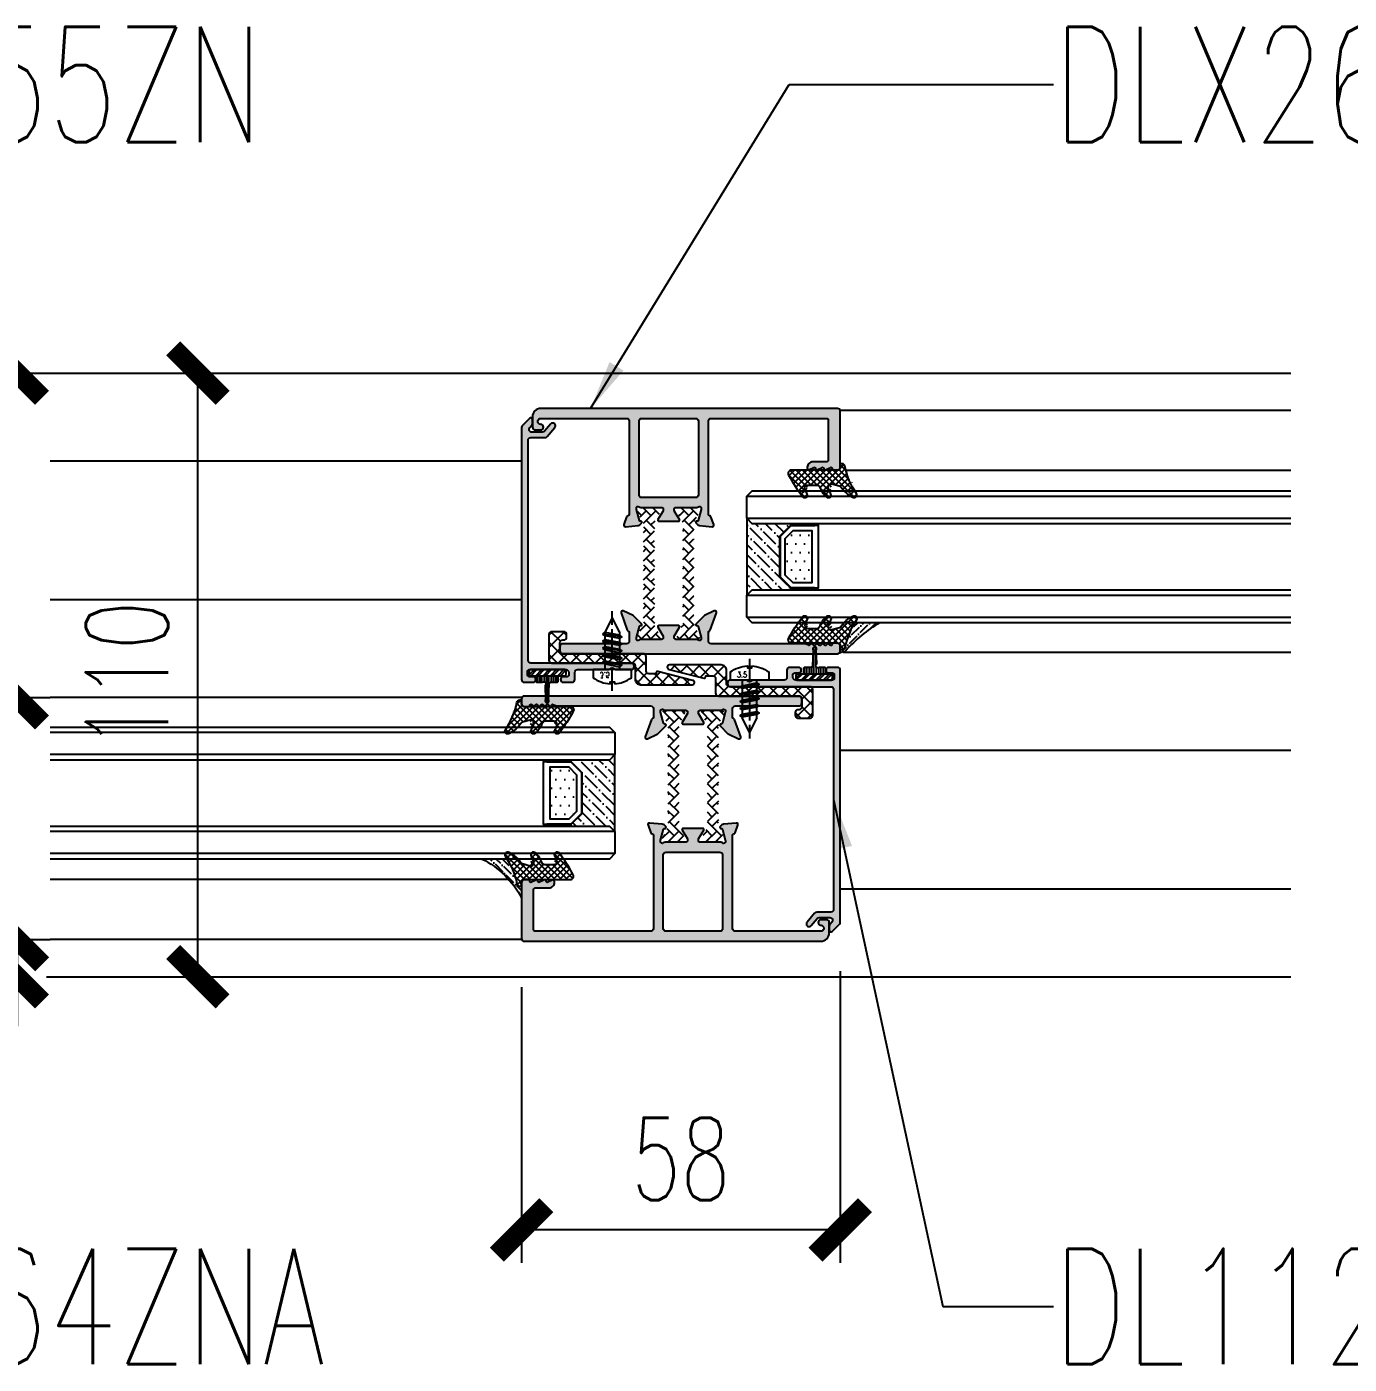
# Model space of a CAD drawing. Extents: x -202236 to 1002404, y -663931 to 1550022.
# Drawn here: x 27573.8 to 27814.5, y -357163.7 to -356920.4 of the extents above; entities that cross this region are included whole.
import ezdxf
from ezdxf.enums import TextEntityAlignment as Align

# ---------------------------------------------------------------- set-up
doc = ezdxf.new("R2010")
doc.units = 0
doc.linetypes.add('CENTER', pattern=[2, 1.25, -0.25, 0.25, -0.25])
for name, color, linetype in [('!ZN1-填充-8', 8, 'Continuous'), ('!ZN3-玻璃幕墙-4', 4, 'Continuous'), ('!ZN4-辅助材料-1', 1, 'Continuous'), ('!ZN4-配件-11', 11, 'Continuous'), ('!ZN5-铝材投影-112', 112, 'Continuous'), ('!ZN5-铝材断面-6', 6, 'Continuous'), ('DIM', 173, 'Continuous'), ('Fill', 8, 'Continuous'), ('TEXT', 7, 'Continuous'), ('型材截面颜色', 253, 'Continuous')]:
    doc.layers.add(name, color=color, linetype=linetype)
doc.styles.add('DHTEXT-1', font='ROMANS.shx', dxfattribs={"width": 0.7, "bigfont": 'CHINESE.shx'})
doc.dimstyles.new('ZN6', dxfattribs={"dimscale": 6, "dimtxt": 2.5, "dimasz": 1.5, "dimexe": 1, "dimexo": 2, "dimgap": 0.9, "dimtad": 1, "dimdec": 0, "dimdsep": 46, "dimtxsty": 'DHTEXT-1', "dimblk": 'ARCHTICK', "dimcen": 2.5, "dimclrd": 173, "dimclre": 173, "dimclrt": 7, "dimazin": 2, "dimtfac": 1, "dimtdec": 1, "dimtix": 1, "dimtmove": 2, "dimatfit": 3, "dimfxl": 0, "dimtolj": 1, "dimtzin": 0, "dimarcsym": 0})
pattern_1 = [(225, (2798.9167, 1209.5892), (-0.6735192, -2.46957043), [3.175, -0.635, 0, -0.635])]

# ---------------------------------------------------------------- blocks, each defined once
blk = doc.blocks.new('20210922170709')
at = {"layer": '!ZN1-填充-8'}
h = blk.add_hatch(dxfattribs=at)
h.set_pattern_fill('ANSI37', color=8)
h.set_pattern_definition([(45, (-8016.028, 1953.5333), (-1.122532, 1.122532), []), (135, (-8016.028, 1953.5333), (-1.122532, -1.122532), [])])
edge = h.paths.add_edge_path()
edge.add_arc((-2.5, -0.85), 0.5, -90, 0, ccw=False)
edge.add_line((-2.5, -1.35), (-2.7, -1.35))
edge.add_arc((-2.7, -1.85), 0.5, 90, 180)
edge.add_line((-3.2, -1.85), (-3.2, -2.35))
edge.add_arc((-2.7, -2.35), 0.5, 180, 270)
edge.add_line((-2.7, -2.85), (-0.5, -2.85))
edge.add_arc((-0.5, -2.35), 0.5, 270, 360)
edge.add_line((0, -2.35), (0, 2.35))
edge.add_arc((-0.5, 2.35), 0.5, 0, 90)
edge.add_line((-0.5, 2.85), (-15.18, 2.85))
edge.add_arc((-15.18, 3.35), 0.5, 180, 270, ccw=False)
edge.add_line((-15.68, 3.35), (-15.68, 5.8))
edge.add_arc((-16.68, 5.8), 1, 0, 90)
edge.add_line((-16.68, 6.8), (-26.08, 6.8))
edge.add_arc((-26.08, 6.4), 0.4, 90, 260.9918)
edge.add_line((-26.14, 6), (-19.82, 4.4))
edge.add_arc((-19.78, 4.7), 0.3, 260.9918, 360)
edge.add_line((-19.48, 4.7), (-19.48, 4.8))
edge.add_line((-19.48, 4.8), (-18.18, 4.8))
edge.add_arc((-18.18, 4.3), 0.5, 0, 90, ccw=False)
edge.add_line((-17.68, 4.3), (-17.68, 1.65))
edge.add_arc((-17.18, 1.65), 0.5, 180, 270)
edge.add_line((-17.18, 1.15), (-2.5, 1.15))
edge.add_arc((-2.5, 0.65), 0.5, 0, 90, ccw=False)
edge.add_line((-2, 0.65), (-2, -0.85))
at = {"layer": '!ZN4-辅助材料-1'}
blk.add_lwpolyline([(-2, -0.85, -0.414214), (-2.5, -1.35), (-2.7, -1.35, 0.414214), (-3.2, -1.85), (-3.2, -2.35, 0.414214), (-2.7, -2.85), (-0.5, -2.85, 0.414214), (0, -2.35), (0, 2.35, 0.414214), (-0.5, 2.85), (-15.18, 2.85, -0.414214), (-15.68, 3.35), (-15.68, 5.8, 0.414214), (-16.68, 6.8), (-26.08, 6.8, 0.924324), (-26.14, 6), (-19.82, 4.4, 0.46105), (-19.48, 4.7), (-19.48, 4.8), (-18.18, 4.8, -0.414214), (-17.68, 4.3), (-17.68, 1.65, 0.414214), (-17.18, 1.15), (-2.5, 1.15, -0.414214), (-2, 0.65)], format="xyb", close=True, dxfattribs=at)
blk = doc.blocks.new('DL1127ZN')
at = {"layer": '型材截面颜色', "ltscale": 20}
h = blk.add_hatch(color=256, dxfattribs=at)
h.dxf.hatch_style = 1
edge = h.paths.add_edge_path()
edge.add_line((1.8, 41.9), (1.8, 1.9))
edge.add_arc((1.3, 1.9), 0.5, -90, 0, ccw=False)
edge.add_line((1.3, 1.4), (-1.28, 1.4))
edge.add_arc((-1.28, 0.9), 0.5, 90, 140)
edge.add_line((-1.67, 1.22), (-3.05, -0.43))
edge.add_arc((-2.67, -0.75), 0.5, 140, 270)
edge.add_arc((-2.67, -0.75), 0.5, 270, 320)
edge.add_line((-2.28, -1.07), (-1.2, 0.22))
edge.add_arc((-0.82, -0.1), 0.5, 90, 140, ccw=False)
edge.add_line((-0.82, 0.4), (1.12, 0.4))
edge.add_arc((1.12, -0.1), 0.5, -45, 90, ccw=False)
edge.add_line((1.47, -0.45), (1.15, -0.78))
edge.add_arc((1.5, -1.13), 0.5, 135, 180)
edge.add_line((1, -1.13), (1, -1.9))
edge.add_arc((1.3, -1.9), 0.3, 180, 315)
edge.add_line((1.51, -2.11), (2.85, -0.77))
edge.add_arc((2.5, -0.42), 0.5, 315, 360)
edge.add_line((3, -0.42), (3, 45.4))
edge.add_arc((2.5, 45.4), 0.5, 360, 450)
edge.add_line((2.5, 45.9), (0.9, 45.9))
edge.add_arc((0.9, 45.4), 0.5, 90, 180)
edge.add_arc((0.9, 45.4), 0.5, 180, 270)
edge.add_line((0.9, 44.9), (1.6, 44.9))
edge.add_arc((1.6, 44.6), 0.3, 0, 90, ccw=False)
edge.add_line((1.9, 44.6), (1.9, 43.9))
edge.add_arc((1.6, 43.9), 0.3, 270, 360, ccw=False)
edge.add_line((1.6, 43.6), (-5.1, 43.6))
edge.add_arc((-5.1, 44.1), 0.5, 180, 270, ccw=False)
edge.add_line((-5.6, 44.1), (-5.6, 44.6))
edge.add_arc((-5.3, 44.6), 0.3, 90, 180, ccw=False)
edge.add_line((-5.3, 44.9), (-4.6, 44.9))
edge.add_arc((-4.6, 45.4), 0.5, 270, 360)
edge.add_arc((-4.6, 45.4), 0.5, 360, 450)
edge.add_line((-4.6, 45.9), (-6.2, 45.9))
edge.add_arc((-6.2, 45.4), 0.5, 90, 180)
edge.add_line((-6.7, 45.4), (-6.7, 44.1))
edge.add_arc((-7.2, 44.1), 0.5, -90, 0, ccw=False)
edge.add_line((-7.2, 43.6), (-12.79, 43.6))
edge.add_arc((-12.79, 43.1), 0.5, 90, 135.573)
edge.add_arc((-13.5, 43.8), 0.5, 224.427, 315.573, ccw=False)
edge.add_arc((-14.21, 43.1), 0.5, 44.427, 90)
edge.add_line((-14.21, 43.6), (-17, 43.6))
edge.add_arc((-17, 43.1), 0.5, 90, 180)
edge.add_line((-17.5, 43.1), (-17.5, 42.9))
edge.add_arc((-17, 42.9), 0.5, 180, 270)
edge.add_line((-17, 42.4), (1.3, 42.4))
edge.add_arc((1.3, 41.9), 0.5, 0, 90, ccw=False)
at = {"layer": '!ZN5-铝材断面-6', "color": 6}
blk.add_lwpolyline([(1.8, 41.9), (1.8, 1.9, -0.414214), (1.3, 1.4), (-1.28, 1.4, 0.221695), (-1.67, 1.22), (-3.05, -0.43, 0.63707), (-2.67, -1.25, 0.221695), (-2.28, -1.07), (-1.2, 0.22, -0.221695), (-0.82, 0.4), (1.12, 0.4, -0.668179), (1.47, -0.45), (1.15, -0.78, 0.198912), (1, -1.13), (1, -1.9, 0.668179), (1.51, -2.11), (2.85, -0.77, 0.198912), (3, -0.42), (3, 45.4, 0.414214), (2.5, 45.9), (0.9, 45.9, 0.414214), (0.4, 45.4, 0.414214), (0.9, 44.9), (1.6, 44.9, -0.414214), (1.9, 44.6), (1.9, 43.9, -0.414214), (1.6, 43.6), (-5.1, 43.6, -0.414214), (-5.6, 44.1), (-5.6, 44.6, -0.414214), (-5.3, 44.9), (-4.6, 44.9, 0.414214), (-4.1, 45.4, 0.414214), (-4.6, 45.9), (-6.2, 45.9, 0.414214), (-6.7, 45.4), (-6.7, 44.1, -0.414214), (-7.2, 43.6), (-12.79, 43.6, 0.201513), (-13.14, 43.45, -0.420084), (-13.86, 43.45, 0.201513), (-14.21, 43.6), (-17, 43.6, 0.414214), (-17.5, 43.1), (-17.5, 42.9, 0.414214), (-17, 42.4), (1.3, 42.4, -0.414214)], format="xyb", close=True, dxfattribs=at)
blk = doc.blocks.new('*U789')
at = {"layer": '!ZN1-填充-8'}
h = blk.add_hatch(dxfattribs=at)
h.set_pattern_fill('ANSI36', color=256, scale=0.4, angle=180, style=0)
h.set_pattern_definition(pattern_1)
h.paths.add_polyline_path([(0, 5), (0, 19), (1, 18), (8, 18), (8, 17.75), (6, 15.75), (6, 8.25), (8, 6.25), (8, 6), (1, 6)])
for points in [[(12.75, 18), (8, 18), (8, 17.75), (12.75, 17.75)], [(12.75, 6.25), (8, 6.25), (8, 6), (12.75, 6)]]:
    blk.add_hatch(color=256, dxfattribs=at).paths.add_polyline_path(points)
h = blk.add_hatch(dxfattribs=at)
h.set_pattern_fill('DOTS', color=8, angle=-1e-14, style=0)
h.paths.add_polyline_path([(7, 15.34), (7, 8.66), (8.41, 7.25), (11.8, 7.25), (11.8, 16.75), (8.41, 16.75)])
for p, q in [((0, 23), (102.78, 23)), ((0, 19), (102.78, 19)), ((0, 5), (102.78, 5)), ((0, 1), (102.78, 1))]:
    blk.add_line(p, q, dxfattribs=at)
at = {"layer": '!ZN3-玻璃幕墙-4'}
for points in [[(102.78, 24), (1, 24), (0, 23), (0, 19), (1, 18), (102.78, 18)], [(102.78, 6), (1, 6), (0, 5), (0, 1), (1, 0), (102.78, 0)]]:
    blk.add_lwpolyline(points, dxfattribs=at)
at = {"layer": '!ZN4-辅助材料-1'}
for points in [[(0, 5), (0, 19), (1, 18), (8, 18), (8, 17.75), (6, 15.75), (6, 8.25), (6, 8.25), (8, 6.25), (8, 6), (1, 6), (0, 5)], [(6, 15.75), (6, 8.25), (8, 6.25), (13, 6.25), (13, 17.75), (8, 17.75)], [(12.75, 18), (8, 18), (8, 17.75), (12.75, 17.75)], [(7, 15.34), (7, 8.66), (8.41, 7.25), (11.8, 7.25), (11.8, 16.75), (8.41, 16.75)], [(12.75, 6.25), (8, 6.25), (8, 6), (12.75, 6)]]:
    blk.add_lwpolyline(points, close=True, dxfattribs=at)
blk.add_lwpolyline([(12.4, 17.75), (12.4, 17.65), (8.04, 17.65), (6.1, 15.71), (6.1, 8.29), (8.04, 6.35), (12.4, 6.35), (12.4, 6.25), (12.4, 6.35)], dxfattribs=at)
at = {"layer": 'Defpoints', "color": 250}
for p in [(0, 24), (0, 18), (0, 6), (6, 6), (0, 0)]:
    blk.add_point(p, dxfattribs=at)
blk = doc.blocks.new('*U790')
at = {"layer": '!ZN1-填充-8'}
h = blk.add_hatch(dxfattribs=at)
h.set_pattern_fill('ANSI36', color=256, scale=0.4, angle=180, style=0)
h.set_pattern_definition(pattern_1)
h.paths.add_polyline_path([(0, 5), (0, 19), (1, 18), (8, 18), (8, 17.75), (6, 15.75), (6, 8.25), (8, 6.25), (8, 6), (1, 6)])
for points in [[(12.75, 18), (8, 18), (8, 17.75), (12.75, 17.75)], [(12.75, 6.25), (8, 6.25), (8, 6), (12.75, 6)]]:
    blk.add_hatch(color=256, dxfattribs=at).paths.add_polyline_path(points)
h = blk.add_hatch(dxfattribs=at)
h.set_pattern_fill('DOTS', color=8, angle=-1e-14, style=0)
h.paths.add_polyline_path([(7, 15.34), (7, 8.66), (8.41, 7.25), (11.8, 7.25), (11.8, 16.75), (8.41, 16.75)])
for p, q in [((0, 23), (99.01, 23)), ((0, 19), (99.01, 19)), ((0, 5), (99.01, 5)), ((0, 1), (99.01, 1))]:
    blk.add_line(p, q, dxfattribs=at)
at = {"layer": '!ZN3-玻璃幕墙-4'}
for points in [[(99.01, 24), (1, 24), (0, 23), (0, 19), (1, 18), (99.01, 18)], [(99.01, 6), (1, 6), (0, 5), (0, 1), (1, 0), (99.01, 0)]]:
    blk.add_lwpolyline(points, dxfattribs=at)
at = {"layer": '!ZN4-辅助材料-1'}
for points in [[(0, 5), (0, 19), (1, 18), (8, 18), (8, 17.75), (6, 15.75), (6, 8.25), (6, 8.25), (8, 6.25), (8, 6), (1, 6), (0, 5)], [(6, 15.75), (6, 8.25), (8, 6.25), (13, 6.25), (13, 17.75), (8, 17.75)], [(12.75, 18), (8, 18), (8, 17.75), (12.75, 17.75)], [(7, 15.34), (7, 8.66), (8.41, 7.25), (11.8, 7.25), (11.8, 16.75), (8.41, 16.75)], [(12.75, 6.25), (8, 6.25), (8, 6), (12.75, 6)]]:
    blk.add_lwpolyline(points, close=True, dxfattribs=at)
blk.add_lwpolyline([(12.4, 17.75), (12.4, 17.65), (8.04, 17.65), (6.1, 15.71), (6.1, 8.29), (8.04, 6.35), (12.4, 6.35), (12.4, 6.25), (12.4, 6.35)], dxfattribs=at)
at = {"layer": 'Defpoints', "color": 250}
for p in [(0, 24), (0, 18), (0, 6), (6, 6), (0, 0)]:
    blk.add_point(p, dxfattribs=at)
blk = doc.blocks.new('20210922133345')
at = {"layer": '!ZN1-填充-8'}
h = blk.add_hatch(dxfattribs=at)
h.set_pattern_fill('AR-HBONE', color=256, scale=2, angle=360, style=0)
h.set_pattern_definition([(45, (-9232.5332, 2340.6641), (3e-15, 1.72420918), [3.6576, -1.2192]), (135, (-9231.6711, 2341.5262), (4e-15, 1.72420918), [3.6576, -1.2192])])
edge = h.paths.add_edge_path()
edge.add_line((-2.99, 1), (-21.01, 1))
edge.add_arc((-21.01, 2.2), 1.2, 240, 270, ccw=False)
edge.add_line((-21.61, 1.16), (-23.18, 2.07))
edge.add_arc((-23.29, 1.89), 0.21, 60, 90)
edge.add_line((-23.29, 2.1), (-23.6, 2.1))
edge.add_arc((-23.6, 1.7), 0.4, 90, 180)
edge.add_line((-24, 1.7), (-24, -1.7))
edge.add_arc((-23.6, -1.7), 0.4, 180, 270)
edge.add_line((-23.6, -2.1), (-23.29, -2.1))
edge.add_arc((-23.29, -1.89), 0.21, 270, 300)
edge.add_line((-23.18, -2.07), (-21.61, -1.16))
edge.add_arc((-21.01, -2.2), 1.2, 90, 120, ccw=False)
edge.add_line((-21.01, -1), (-2.99, -1))
edge.add_arc((-2.99, -2.2), 1.2, 60, 90, ccw=False)
edge.add_line((-2.39, -1.16), (-1.8, -1.5))
edge.add_line((-1.8, -1.5), (-0.82, -2.07))
edge.add_arc((-0.71, -1.89), 0.21, 240, 270)
edge.add_line((-0.71, -2.1), (-0.4, -2.1))
edge.add_arc((-0.4, -1.7), 0.4, 270, 360)
edge.add_line((0, -1.7), (0, 1.7))
edge.add_arc((-0.4, 1.7), 0.4, 0, 90)
edge.add_line((-0.4, 2.1), (-0.71, 2.1))
edge.add_arc((-0.71, 1.89), 0.21, 90, 120)
edge.add_line((-0.82, 2.07), (-1.8, 1.5))
edge.add_line((-1.8, 1.5), (-2.39, 1.16))
edge.add_arc((-2.99, 2.2), 1.2, 270, 300, ccw=False)
blk = doc.blocks.new('DLX265ZNA')
at = {"layer": '型材截面颜色', "ltscale": 20}
h = blk.add_hatch(color=256, dxfattribs=at)
h.dxf.hatch_style = 1
edge = h.paths.add_edge_path()
edge.add_line((7.7, 41), (19.3, 41))
edge.add_arc((19.3, 41.5), 0.5, 270, 360)
edge.add_line((19.8, 41.5), (19.8, 42.3))
edge.add_arc((19.3, 42.3), 0.5, 0, 90)
edge.add_line((19.3, 42.8), (-30.7, 42.8))
edge.add_arc((-30.7, 42.3), 0.5, 90, 180)
edge.add_line((-31.2, 42.3), (-31.2, 41.4))
edge.add_arc((-30.7, 41.4), 0.5, 180, 270)
edge.add_line((-30.7, 40.9), (-29.9, 40.9))
edge.add_arc((-29.9, 41.1), 0.2, 270, 360)
edge.add_arc((-29.5, 41.1), 0.2, 48.1897, 180, ccw=False)
edge.add_line((-29.37, 41.25), (-29.03, 40.95))
edge.add_arc((-28.9, 41.1), 0.2, 228.1897, 360)
edge.add_arc((-28.5, 41.1), 0.2, 48.1897, 180, ccw=False)
edge.add_line((-28.37, 41.25), (-28.03, 40.95))
edge.add_arc((-27.9, 41.1), 0.2, 228.1897, 360)
edge.add_arc((-27.5, 41.1), 0.2, 48.1897, 180, ccw=False)
edge.add_line((-27.37, 41.25), (-27.03, 40.95))
edge.add_arc((-26.9, 41.1), 0.2, 228.1897, 360)
edge.add_arc((-26.5, 41.1), 0.2, 48.1897, 180, ccw=False)
edge.add_line((-26.37, 41.25), (-26.03, 40.95))
edge.add_arc((-25.9, 41.1), 0.2, 228.1897, 360)
edge.add_arc((-25.5, 41.1), 0.2, 61.9275, 180, ccw=False)
edge.add_line((-25.41, 41.28), (-25, 41.06))
edge.add_arc((-24.76, 41.5), 0.5, 241.9275, 270)
edge.add_line((-24.76, 41), (-7.7, 41))
edge.add_arc((-7.7, 40.5), 0.5, 0, 90, ccw=False)
edge.add_line((-7.2, 40.5), (-7.2, 38.95))
edge.add_arc((-7.5, 38.95), 0.3, 292.3655, 360, ccw=False)
edge.add_arc((-7.27, 38.4), 0.3, 112.3655, 160)
edge.add_line((-7.55, 38.5), (-8.68, 35.4))
edge.add_arc((-8.4, 35.3), 0.3, 160, 295)
edge.add_line((-8.27, 35.03), (-6.51, 35.85))
edge.add_arc((-6.72, 36.3), 0.5, 295, 315)
edge.add_line((-6.37, 35.95), (-4.96, 37.36))
edge.add_arc((-5.1, 37.5), 0.2, 315, 458.0509)
edge.add_arc((-5.16, 37.9), 0.2, 195, 278.0509, ccw=False)
edge.add_line((-5.35, 37.84), (-5.88, 39.84))
edge.add_arc((-5.4, 39.97), 0.5, 180, 195, ccw=False)
edge.add_line((-5.9, 39.97), (-5.9, 40.1))
edge.add_arc((-5.6, 40.1), 0.3, 48.5904, 180, ccw=False)
edge.add_arc((-5.07, 40.7), 0.5, 228.5904, 270)
edge.add_line((-5.07, 40.2), (-1.3, 40.2))
edge.add_arc((-1.3, 39.9), 0.3, 0, 90, ccw=False)
edge.add_line((-1, 39.9), (-1, 39.6))
edge.add_line((-1, 39.6), (-1.97, 38))
edge.add_arc((-1.8, 37.9), 0.2, 148.689, 270)
edge.add_line((-1.8, 37.7), (1.8, 37.7))
edge.add_arc((1.8, 37.9), 0.2, 270, 391.311)
edge.add_line((1.97, 38), (1, 39.6))
edge.add_line((1, 39.6), (1, 39.9))
edge.add_arc((1.3, 39.9), 0.3, 90, 180, ccw=False)
edge.add_line((1.3, 40.2), (5.07, 40.2))
edge.add_arc((5.07, 40.7), 0.5, 270, 311.4096)
edge.add_arc((5.6, 40.1), 0.3, 0, 131.4096, ccw=False)
edge.add_line((5.9, 40.1), (5.9, 39.97))
edge.add_arc((5.4, 39.97), 0.5, -15, 0, ccw=False)
edge.add_line((5.88, 39.84), (5.35, 37.84))
edge.add_arc((5.16, 37.9), 0.2, 261.9491, 345, ccw=False)
edge.add_arc((5.1, 37.5), 0.2, 81.9491, 225)
edge.add_line((4.96, 37.36), (6.37, 35.95))
edge.add_arc((6.72, 36.3), 0.5, 225, 245)
edge.add_line((6.51, 35.85), (8.27, 35.03))
edge.add_arc((8.4, 35.3), 0.3, 245, 380)
edge.add_line((8.68, 35.4), (7.55, 38.5))
edge.add_arc((7.27, 38.4), 0.3, 20, 67.6345)
edge.add_arc((7.5, 38.95), 0.3, 180, 247.6345, ccw=False)
edge.add_line((7.2, 38.95), (7.2, 40.5))
edge.add_arc((7.7, 40.5), 0.5, 90, 180, ccw=False)
edge = h.paths.add_edge_path()
edge.add_line((-16.23, -1.8), (23.3, -1.8))
edge.add_arc((23.3, -0.3), 1.5, 270, 360)
edge.add_line((24.8, -0.3), (24.8, 1.6))
edge.add_arc((24.3, 1.6), 0.5, 360, 450)
edge.add_line((24.3, 2.1), (23.3, 2.1))
edge.add_arc((23.3, 1.6), 0.5, 90, 180)
edge.add_arc((23.3, 1.6), 0.5, 180, 270)
edge.add_arc((23.3, 0.6), 0.5, 0, 90, ccw=False)
edge.add_line((23.8, 0.6), (23.8, 0.5))
edge.add_arc((23.3, 0.5), 0.5, -90, 0, ccw=False)
edge.add_line((23.3, 0), (7.7, 0))
edge.add_arc((7.7, 0.5), 0.5, 180, 270, ccw=False)
edge.add_line((7.2, 0.5), (7.2, 17.41))
edge.add_arc((7.5, 17.41), 0.3, 100.5211, 180, ccw=False)
edge.add_arc((7.39, 18), 0.3, 280.5211, 340)
edge.add_line((7.67, 17.9), (8.18, 19.3))
edge.add_arc((7.9, 19.4), 0.3, 340, 455)
edge.add_line((7.87, 19.7), (5.58, 19.5))
edge.add_arc((5.62, 19), 0.5, 95, 135)
edge.add_line((5.27, 19.35), (4.96, 19.04))
edge.add_arc((5.1, 18.9), 0.2, 135, 278.0466)
edge.add_arc((5.16, 18.5), 0.2, 15, 98.0466, ccw=False)
edge.add_line((5.35, 18.56), (5.88, 16.56))
edge.add_arc((5.4, 16.43), 0.5, 0, 15, ccw=False)
edge.add_line((5.9, 16.43), (5.9, 16.3))
edge.add_arc((5.6, 16.3), 0.3, -131.4096, 0, ccw=False)
edge.add_arc((5.07, 15.7), 0.5, 48.5904, 90)
edge.add_line((5.07, 16.2), (1.3, 16.2))
edge.add_arc((1.3, 16.5), 0.3, 180, 270, ccw=False)
edge.add_line((1, 16.5), (1, 16.66))
edge.add_arc((1.5, 16.66), 0.5, 148.6882, 180, ccw=False)
edge.add_line((1.07, 16.92), (1.97, 18.4))
edge.add_arc((1.8, 18.5), 0.2, 328.6882, 450)
edge.add_line((1.8, 18.7), (-1.8, 18.7))
edge.add_arc((-1.8, 18.5), 0.2, 90, 211.3118)
edge.add_line((-1.97, 18.4), (-1.07, 16.92))
edge.add_arc((-1.5, 16.66), 0.5, 0, 31.3118, ccw=False)
edge.add_line((-1, 16.66), (-1, 16.5))
edge.add_arc((-1.3, 16.5), 0.3, -90, 0, ccw=False)
edge.add_line((-1.3, 16.2), (-5.07, 16.2))
edge.add_arc((-5.07, 15.7), 0.5, 90, 131.4096)
edge.add_arc((-5.6, 16.3), 0.3, 180, 311.4096, ccw=False)
edge.add_line((-5.9, 16.3), (-5.9, 16.43))
edge.add_arc((-5.4, 16.43), 0.5, 165, 180, ccw=False)
edge.add_line((-5.88, 16.56), (-5.35, 18.56))
edge.add_arc((-5.16, 18.5), 0.2, 81.9534, 165, ccw=False)
edge.add_arc((-5.1, 18.9), 0.2, 261.9534, 405)
edge.add_line((-4.96, 19.04), (-5.27, 19.35))
edge.add_arc((-5.62, 19), 0.5, 45, 85)
edge.add_line((-5.58, 19.5), (-7.87, 19.7))
edge.add_arc((-7.9, 19.4), 0.3, 85, 200)
edge.add_line((-8.18, 19.3), (-7.67, 17.9))
edge.add_arc((-7.39, 18), 0.3, 200, 259.4789)
edge.add_arc((-7.5, 17.41), 0.3, 0, 79.4789, ccw=False)
edge.add_line((-7.2, 17.41), (-7.2, 0.5))
edge.add_arc((-7.7, 0.5), 0.5, -90, 0, ccw=False)
edge.add_line((-7.7, 0), (-16.23, 0))
edge.add_line((-16.23, 0), (-28.7, 0))
edge.add_arc((-28.7, 0.3), 0.3, 180, 270, ccw=False)
edge.add_line((-29, 0.3), (-29, 7.6))
edge.add_arc((-28.7, 7.6), 0.3, 90, 180, ccw=False)
edge.add_line((-28.7, 7.9), (-26.2, 7.9))
edge.add_arc((-26.2, 8.9), 1, 270, 360)
edge.add_line((-25.2, 8.9), (-25.2, 9.04))
edge.add_arc((-25.5, 9.04), 0.3, 360, 476.4263)
edge.add_line((-25.63, 9.31), (-26.41, 8.92))
edge.add_arc((-26.5, 9.1), 0.2, 180, 296.4263, ccw=False)
edge.add_line((-26.7, 9.1), (-26.7, 9.2))
edge.add_arc((-26.9, 9.2), 0.2, 0, 116.4263)
edge.add_line((-26.99, 9.38), (-27.91, 8.92))
edge.add_arc((-28, 9.1), 0.2, 180, 296.4263, ccw=False)
edge.add_line((-28.2, 9.1), (-28.2, 9.2))
edge.add_arc((-28.4, 9.2), 0.2, 0, 116.4263)
edge.add_line((-28.49, 9.38), (-29.41, 8.92))
edge.add_arc((-29.5, 9.1), 0.2, 180, 296.4263, ccw=False)
edge.add_line((-29.7, 9.1), (-29.7, 9.2))
edge.add_arc((-29.9, 9.2), 0.2, 0, 90)
edge.add_line((-29.9, 9.4), (-30.7, 9.4))
edge.add_arc((-30.7, 8.9), 0.5, 90, 180)
edge.add_line((-31.2, 8.9), (-31.2, -0.4))
edge.add_line((-31.2, -0.4), (-31.2, -1.3))
edge.add_arc((-30.7, -1.3), 0.5, 180, 270)
edge.add_line((-30.7, -1.8), (-16.23, -1.8))
edge = h.paths.add_edge_path(flags=16)
edge.add_line((-5.4, 0.5), (-5.4, 13.9))
edge.add_arc((-4.9, 13.9), 0.5, 90, 180, ccw=False)
edge.add_line((-4.9, 14.4), (4.9, 14.4))
edge.add_arc((4.9, 13.9), 0.5, 0, 90, ccw=False)
edge.add_line((5.4, 13.9), (5.4, 0.5))
edge.add_arc((4.9, 0.5), 0.5, -90, 0, ccw=False)
edge.add_line((4.9, 0), (-4.9, 0))
edge.add_arc((-4.9, 0.5), 0.5, 180, 270, ccw=False)
at = {"layer": '!ZN5-铝材断面-6'}
for points in [[(7.7, 41), (19.3, 41, 0.414214), (19.8, 41.5), (19.8, 42.3, 0.414214), (19.3, 42.8), (-30.7, 42.8, 0.414214), (-31.2, 42.3), (-31.2, 41.4, 0.414214), (-30.7, 40.9), (-29.9, 40.9, 0.414214), (-29.7, 41.1, -0.648232), (-29.37, 41.25), (-29.03, 40.95, 0.648232), (-28.7, 41.1, -0.648232), (-28.37, 41.25), (-28.03, 40.95, 0.648232), (-27.7, 41.1, -0.648232), (-27.37, 41.25), (-27.03, 40.95, 0.648232), (-26.7, 41.1, -0.648232), (-26.37, 41.25), (-26.03, 40.95, 0.648232), (-25.7, 41.1, -0.56619), (-25.41, 41.28), (-25, 41.06, 0.123106), (-24.76, 41), (-7.7, 41, -0.414214), (-7.2, 40.5), (-7.2, 38.95, -0.303988), (-7.39, 38.68, 0.21089), (-7.55, 38.5), (-8.68, 35.4, 0.668179), (-8.27, 35.03), (-6.51, 35.85, 0.087489), (-6.37, 35.95), (-4.96, 37.36, 0.720234), (-5.13, 37.7, -0.37912), (-5.35, 37.84), (-5.88, 39.84, -0.065543), (-5.9, 39.97), (-5.9, 40.1, -0.645751), (-5.4, 40.33, 0.182676), (-5.07, 40.2), (-1.3, 40.2, -0.414214), (-1, 39.9), (-1, 39.6), (-1.97, 38, 0.585003), (-1.8, 37.7), (1.8, 37.7, 0.585003), (1.97, 38), (1, 39.6), (1, 39.9, -0.414214), (1.3, 40.2), (5.07, 40.2, 0.182676), (5.4, 40.33, -0.645751), (5.9, 40.1), (5.9, 39.97, -0.065543), (5.88, 39.84), (5.35, 37.84, -0.37912), (5.13, 37.7, 0.720234), (4.96, 37.36), (6.37, 35.95, 0.087489), (6.51, 35.85), (8.27, 35.03, 0.668179), (8.68, 35.4), (7.55, 38.5, 0.21089), (7.39, 38.68, -0.303988), (7.2, 38.95), (7.2, 40.5, -0.414214)], [(-16.23, -1.8), (23.3, -1.8, 0.414214), (24.8, -0.3), (24.8, 1.6, 0.414214), (24.3, 2.1), (23.3, 2.1, 0.414214), (22.8, 1.6, 0.414214), (23.3, 1.1, -0.414214), (23.8, 0.6), (23.8, 0.5, -0.414214), (23.3, 0), (7.7, 0, -0.414214), (7.2, 0.5), (7.2, 17.41, -0.361398), (7.45, 17.71, 0.265514), (7.67, 17.9), (8.18, 19.3, 0.548619), (7.87, 19.7), (5.58, 19.5, 0.176327), (5.27, 19.35), (4.96, 19.04, 0.720206), (5.13, 18.7, -0.379098), (5.35, 18.56), (5.88, 16.56, -0.065543), (5.9, 16.43), (5.9, 16.3, -0.645751), (5.4, 16.07, 0.182676), (5.07, 16.2), (1.3, 16.2, -0.414214), (1, 16.5), (1, 16.66, -0.13748), (1.07, 16.92), (1.97, 18.4, 0.585007), (1.8, 18.7), (-1.8, 18.7, 0.585007), (-1.97, 18.4), (-1.07, 16.92, -0.13748), (-1, 16.66), (-1, 16.5, -0.414214), (-1.3, 16.2), (-5.07, 16.2, 0.182676), (-5.4, 16.07, -0.645751), (-5.9, 16.3), (-5.9, 16.43, -0.065543), (-5.88, 16.56), (-5.35, 18.56, -0.379098), (-5.13, 18.7, 0.720206), (-4.96, 19.04), (-5.27, 19.35, 0.176327), (-5.58, 19.5), (-7.87, 19.7, 0.548619), (-8.18, 19.3), (-7.67, 17.9, 0.265514), (-7.45, 17.71, -0.361398), (-7.2, 17.41), (-7.2, 0.5, -0.414214), (-7.7, 0), (-16.23, 0), (-28.7, 0, -0.414214), (-29, 0.3), (-29, 7.6, -0.414214), (-28.7, 7.9), (-26.2, 7.9, 0.414214), (-25.2, 8.9), (-25.2, 9.04, 0.556743), (-25.63, 9.31), (-26.41, 8.92, -0.556743), (-26.7, 9.1), (-26.7, 9.2, 0.556743), (-26.99, 9.38), (-27.91, 8.92, -0.556743), (-28.2, 9.1), (-28.2, 9.2, 0.556743), (-28.49, 9.38), (-29.41, 8.92, -0.556743), (-29.7, 9.1), (-29.7, 9.2, 0.414214), (-29.9, 9.4), (-30.7, 9.4, 0.414214), (-31.2, 8.9), (-31.2, -0.4), (-31.2, -1.3, 0.414214), (-30.7, -1.8)], [(-5.4, 0.5), (-5.4, 13.9, -0.414214), (-4.9, 14.4), (4.9, 14.4, -0.414214), (5.4, 13.9), (5.4, 0.5, -0.414214), (4.9, 0), (-4.9, 0, -0.414214)]]:
    blk.add_lwpolyline(points, format="xyb", close=True, dxfattribs=at)
at = {"layer": '!ZN5-铝材断面-6', "color": 2, "rotation": 90}
for p in [(-3.55, 40.2), (3.62, 40.2)]:
    blk.add_blockref('20210922133345', p, dxfattribs=at)
blk = doc.blocks.new('20210929090050')
at = {"layer": '!ZN1-填充-8'}
h = blk.add_hatch(dxfattribs=at)
h.set_pattern_fill('ANSI37', color=256, scale=0.5, angle=-90)
h.set_pattern_definition([(315, (-7956.45685, 9471.5409), (0.56126601, 0.56126601), []), (45, (-7956.45685, 9471.5409), (-0.56126601, 0.56126601), [])])
edge = h.paths.add_edge_path()
edge.add_arc((-8.45, -0.6), 0.6, 90, 173.4295)
edge.add_line((-9.05, -0.53), (-8.67, -1.45))
edge.add_arc((14.72, 11.7), 26.83, 209.3418, 218.0515)
edge.add_arc((-6.04, -4.5), 0.5, 222.506, 398.3842)
edge.add_arc((-3.59, -2.85), 2.46, 190.3798, 213.0076, ccw=False)
edge.add_arc((-5.51, -3.2), 0.5, 90, 190.3798, ccw=False)
edge.add_line((-5.51, -2.7), (-3.8, -2.7))
edge.add_arc((-3.8, -3.2), 0.5, 20.016, 90, ccw=False)
edge.add_arc((0.89, -1.5), 4.49, 200.016, 228.148)
edge.add_arc((-1.74, -4.5), 0.5, 222.8922, 398.6252)
edge.add_arc((1.02, -2.71), 2.8, 185.9655, 211.8557, ccw=False)
edge.add_arc((-1.26, -2.95), 0.5, 74.652, 185.9655, ccw=False)
edge.add_line((-1.13, -2.47), (0.26, -2.85))
edge.add_arc((0.13, -3.33), 0.5, 33.8326, 74.652, ccw=False)
edge.add_arc((5.07, -0.02), 5.45, 213.8326, 244.0328)
edge.add_arc((2.96, -4.5), 0.5, 236.5572, 392.5704)
edge.add_arc((14.87, 3.59), 13.9, 191.8434, 214.2197, ccw=False)
edge.add_arc((0.77, 0.68), 0.5, 6.45, 90)
edge.add_line((0.77, 1.18), (0.43, 1.18))
edge.add_line((0.43, 1.18), (0.5, 0.56))
edge.add_arc((0, 0.5), 0.5, -90, 6.3402, ccw=False)
edge.add_line((0, 0), (-8.45, 0))
at = {"layer": '!ZN4-辅助材料-1'}
blk.add_lwpolyline([(-8.98, -0.88, 0.044051), (-6.41, -4.84, 0.964662), (-5.65, -4.19, -0.099054), (-6.01, -3.29, -0.468327), (-5.51, -2.7), (-3.8, -2.7, -0.315222), (-3.33, -3.03, 0.123369), (-2.11, -4.84, 0.96344), (-1.35, -4.19, -0.11345), (-1.76, -3, -0.527873), (-1.13, -2.47), (0.26, -2.85, -0.180016), (0.54, -3.05, 0.132541), (2.68, -4.92, 0.80988), (3.38, -4.23, -0.097946), (1.27, 0.73, 0.381613), (0.77, 1.18), (0.43, 1.18), (0.5, 0.56, -0.447008), (0, 0), (-8.45, 0, 0.565555)], format="xyb", close=True, dxfattribs=at)
blk = doc.blocks.new('20210929090745')
at = {"layer": '!ZN1-填充-8', "ltscale": 20}
h = blk.add_hatch(dxfattribs=at)
h.set_pattern_fill('ANSI36', color=256, scale=0.5)
h.set_pattern_definition([(45, (-9617.7611, 6418.8102), (0.420949506, 1.54348152), [1.984375, -0.396875, 0, -0.396875])])
edge = h.paths.add_edge_path()
edge.add_line((0, 0), (0, 2.15))
edge.add_line((0, 2.15), (0.34, 2.15))
edge.add_line((0.34, 2.15), (0.68, 2.28))
edge.add_line((0.68, 2.28), (0.84, 2.59))
edge.add_line((0.84, 2.59), (2.64, 7.07))
edge.add_line((2.64, 7.07), (7.19, 7.07))
edge.add_arc((14.48, -7.54), 16.33, 116.5066, 152.5004)
at = {"layer": '!ZN4-辅助材料-1', "color": 1, "ltscale": 0.1}
blk.add_arc((14.48, -7.54), 16.33, 116.5066, 152.5004, dxfattribs=at)
at = {"ltscale": 30, "xscale": -1, "rotation": 180}
blk.add_blockref('20210929090050', (-0.43, 3.33), dxfattribs=at)
blk = doc.blocks.new('20210929091936')
at = {"layer": '!ZN1-填充-8', "ltscale": 20}
h = blk.add_hatch(dxfattribs=at)
h.set_pattern_fill('ANSI36', color=256, scale=0.5)
h.set_pattern_definition([(45, (-9617.2427, 6415.4822), (0.420949506, 1.54348152), [1.984375, -0.396875, 0, -0.396875])])
edge = h.paths.add_edge_path()
edge.add_line((1.29, -1.6), (0.52, -1.18))
edge.add_line((0.52, -1.18), (0.86, -1.18))
edge.add_line((0.86, -1.18), (1.2, -1.05))
edge.add_line((1.2, -1.05), (1.36, -0.73))
edge.add_line((1.36, -0.73), (3.15, 3.74))
edge.add_line((3.15, 3.74), (7.71, 3.74))
edge.add_arc((19.68, -17.16), 24.08, 119.7838, 139.7572)
at = {"layer": '!ZN4-辅助材料-1', "color": 1, "ltscale": 0.1}
blk.add_line((1.24, -1.53), (0.18, -1.87), dxfattribs=at)
for centre, radius, start, end in [((20.34, -17.96), 25.11, 120.1953, 138.6069), ((1.06, -0.96), 0.6, 287.6182, 318.6069)]:
    blk.add_arc(centre, radius, start, end, dxfattribs=at)
at = {"ltscale": 30, "xscale": -1, "rotation": 180}
blk.add_blockref('20210929090050', (0.09, 0), dxfattribs=at)
blk = doc.blocks.new('*U787')
at = {"linetype": 'ByBlock', "ltscale": 10}
for p, q in [((6.85, 1.32), (0, 1.32)), ((0.79, 1.76), (1.28, -1.77)), ((2.09, 1.76), (2.58, -1.77)), ((3.39, 1.76), (3.88, -1.77)), ((4.69, 1.76), (5.18, -1.77)), ((5.99, 1.76), (6.48, -1.77)), ((6.85, 1.32), (9.5, 0)), ((0, -1.32), (6.85, -1.32)), ((9.5, 0), (6.85, -1.32))]:
    blk.add_line(p, q, dxfattribs=at)
at = {"color": 0, "linetype": 'CENTER', "ltscale": 3}
blk.add_line((-3.88, 0), (10.64, 0), dxfattribs=at)
at = {"linetype": 'ByBlock', "ltscale": 10}
blk.add_lwpolyline([(-2.59, 0.4, -0.13993), (-1.47, 3.5), (0, 3.5), (0, -3.5), (-1.47, -3.5, -0.13993), (-2.59, -0.4), (-2.2, -0.4), (-2.2, 0.4)], format="xyb", close=True, dxfattribs=at)
for points in [[(1.28, -1.77), (1.03, -1.32), (0.53, 1.32), (0.79, 1.76), (1.04, 1.32), (1.54, -1.32)], [(2.58, -1.77), (2.33, -1.32), (1.83, 1.32), (2.09, 1.76), (2.34, 1.32), (2.84, -1.32)], [(3.88, -1.77), (3.63, -1.32), (3.13, 1.32), (3.39, 1.76), (3.64, 1.32), (4.14, -1.32)], [(5.18, -1.77), (4.93, -1.32), (4.43, 1.32), (4.69, 1.76), (4.94, 1.32), (5.44, -1.32)], [(6.48, -1.77), (6.23, -1.32), (5.73, 1.32), (5.99, 1.76), (6.24, 1.32), (6.74, -1.32)]]:
    blk.add_lwpolyline(points, close=True, dxfattribs=at)
at = {"layer": 'Defpoints', "color": 0, "ltscale": 10, "style": 'DHTEXT-1', "width": 0.7}
blk.add_text('3.5', height=1, rotation=90, dxfattribs=at).set_placement((-0.49, -1.36), align=Align.CENTER)
blk = doc.blocks.new('*U786')
at = {"linetype": 'ByBlock', "ltscale": 10}
for p, q in [((6.85, 1.32), (0, 1.32)), ((0.79, 1.76), (1.28, -1.77)), ((2.09, 1.76), (2.58, -1.77)), ((3.39, 1.76), (3.88, -1.77)), ((4.69, 1.76), (5.18, -1.77)), ((5.99, 1.76), (6.48, -1.77)), ((6.85, 1.32), (9.5, 0)), ((0, -1.32), (6.85, -1.32)), ((9.5, 0), (6.85, -1.32))]:
    blk.add_line(p, q, dxfattribs=at)
at = {"color": 0, "linetype": 'CENTER', "ltscale": 3}
blk.add_line((-3.88, 0), (10.64, 0), dxfattribs=at)
at = {"linetype": 'ByBlock', "ltscale": 10}
blk.add_lwpolyline([(-2.59, 0.4, -0.13993), (-1.47, 3.5), (0, 3.5), (0, -3.5), (-1.47, -3.5, -0.13993), (-2.59, -0.4), (-2.2, -0.4), (-2.2, 0.4)], format="xyb", close=True, dxfattribs=at)
for points in [[(1.28, -1.77), (1.03, -1.32), (0.53, 1.32), (0.79, 1.76), (1.04, 1.32), (1.54, -1.32)], [(2.58, -1.77), (2.33, -1.32), (1.83, 1.32), (2.09, 1.76), (2.34, 1.32), (2.84, -1.32)], [(3.88, -1.77), (3.63, -1.32), (3.13, 1.32), (3.39, 1.76), (3.64, 1.32), (4.14, -1.32)], [(5.18, -1.77), (4.93, -1.32), (4.43, 1.32), (4.69, 1.76), (4.94, 1.32), (5.44, -1.32)], [(6.48, -1.77), (6.23, -1.32), (5.73, 1.32), (5.99, 1.76), (6.24, 1.32), (6.74, -1.32)]]:
    blk.add_lwpolyline(points, close=True, dxfattribs=at)
at = {"layer": 'Defpoints', "color": 0, "ltscale": 10, "style": 'DHTEXT-1', "width": 0.7}
blk.add_text('3.5', height=1, rotation=90, dxfattribs=at).set_placement((-0.49, -1.36), align=Align.CENTER)
blk = doc.blocks.new('20220630104636')
at = {"layer": '!ZN1-填充-8'}
h = blk.add_hatch(dxfattribs=at)
h.set_pattern_fill('ANSI32', color=256, scale=0.2)
h.set_pattern_definition([(45, (-36896.7324, 837.1094), (-0.67351921, 0.67351921), []), (45, (-36896.2834, 837.1094), (-0.67351921, 0.67351921), [])])
edge = h.paths.add_edge_path()
edge.add_arc((3.15, 0.9), 0.2, 0, 90)
edge.add_line((3.15, 1.1), (2.1, 1.1))
edge.add_line((2.1, 1.1), (-1.9, 1.1))
edge.add_line((-1.9, 1.1), (-3.15, 1.1))
edge.add_arc((-3.15, 0.9), 0.2, 90, 180)
edge.add_line((-3.35, 0.9), (-3.35, 0.2))
edge.add_arc((-3.15, 0.2), 0.2, 180, 270)
edge.add_line((-3.15, 0), (3.15, 0))
edge.add_arc((3.15, 0.2), 0.2, 270, 360)
edge.add_line((3.35, 0.2), (3.35, 0.9))
at = {"layer": 'Fill'}
h = blk.add_hatch(dxfattribs=at)
h.set_pattern_fill('DOTS', color=8, scale=0.2, angle=90, style=0)
h.set_pattern_definition([(90, (-36874.93458, 835.2653), (-0.3175, 0.15875), [0, -0.3175])])
h.paths.add_polyline_path([(0.46, 2.97), (0.36, 5.42, 2.214265), (-0.16, 5.42), (-0.28, 2.59, -0.40254), (-0.58, 2.3), (-1.75, 2.3, 0.414214), (-1.95, 2.1), (-1.95, 1.1), (-1.9, 1.1), (2.1, 1.1), (2.15, 1.1), (2.15, 2.1, 0.414214), (1.95, 2.3), (0.99, 2.3, -1.02448)])
at = {"layer": '!ZN4-辅助材料-1'}
blk.add_lwpolyline([(2.15, 1.1), (2.15, 2.1, 0.414214), (1.95, 2.3), (0.99, 2.3, -1.02448), (0.46, 2.97), (0.36, 5.42, 2.214265), (-0.16, 5.42), (-0.28, 2.59, -0.404848), (-0.58, 2.3), (-1.75, 2.3, 0.414214), (-1.95, 2.1), (-1.95, 1.1)], format="xyb", dxfattribs=at)
blk.add_lwpolyline([(2.1, 1.1), (-1.9, 1.1), (-3.15, 1.1, 0.414214), (-3.35, 0.9), (-3.35, 0.2, 0.414214), (-3.15, 0), (3.15, 0, 0.414214), (3.35, 0.2), (3.35, 0.9, 0.414214), (3.15, 1.1)], format="xyb", close=True, dxfattribs=at)
blk = doc.blocks.new('_ArchTick')
at = {"color": 0, "linetype": 'ByBlock', "const_width": 0.4}
blk.add_lwpolyline([(-0.5, -0.5), (0.5, 0.5)], dxfattribs=at)
blk = doc.blocks.new('*D818')
at = {"layer": 'Defpoints', "color": 0, "ltscale": 60, "transparency": 16777216}
for p in [(27721.85, -357080.22), (27663.85, -357083.09), (27663.85, -357139.27)]:
    blk.add_point(p, dxfattribs=at)
at = {"layer": 'DIM', "color": 173, "linetype": 'ByBlock', "lineweight": -2, "ltscale": 60, "transparency": 16777216}
for p, q in [((27721.85, -357092.22), (27721.85, -357145.27)), ((27663.85, -357095.09), (27663.85, -357145.27)), ((27721.85, -357139.27), (27663.85, -357139.27))]:
    blk.add_line(p, q, dxfattribs=at)
at = {"layer": 'DIM', "color": 173, "lineweight": -2, "ltscale": 60, "transparency": 16777216, "xscale": 9, "yscale": 9, "zscale": 9, "rotation": 180}
blk.add_blockref('_ArchTick', (27663.85, -357139.27), dxfattribs=at)
at = {"layer": 'DIM', "color": 173, "lineweight": -2, "ltscale": 60, "transparency": 16777216, "xscale": 9, "yscale": 9, "zscale": 9}
blk.add_blockref('_ArchTick', (27721.85, -357139.27), dxfattribs=at)
at = {"layer": 'DIM', "color": 7, "ltscale": 60, "transparency": 16777216, "insert": (27692.85, -357126.37), "char_height": 15, "attachment_point": 5, "style": 'DHTEXT-1'}
blk.add_mtext('\\A1;58', dxfattribs=at)
blk = doc.blocks.new('*D872')
at = {"layer": 'Defpoints', "color": 0, "ltscale": 60, "transparency": 16777216}
for p in [(27591.47, -356983.41), (27604.96, -356983.41), (27591.47, -357093.21)]:
    blk.add_point(p, dxfattribs=at)
at = {"layer": 'DIM', "color": 173, "linetype": 'ByBlock', "lineweight": -2, "ltscale": 60, "transparency": 16777216}
for p, q in [((27603.47, -356983.41), (27610.96, -356983.41)), ((27604.96, -357093.21), (27604.96, -356983.41)), ((27603.47, -357093.21), (27610.96, -357093.21))]:
    blk.add_line(p, q, dxfattribs=at)
at = {"layer": 'DIM', "color": 173, "lineweight": -2, "ltscale": 60, "transparency": 16777216, "xscale": 9, "yscale": 9, "zscale": 9}
for p, rotation in [((27604.96, -356983.41), 90), ((27604.96, -357093.21), 270)]:
    blk.add_blockref('_ArchTick', p, dxfattribs=dict(at, rotation=rotation))
at = {"layer": 'DIM', "color": 7, "ltscale": 60, "transparency": 16777216, "insert": (27592.06, -357038.31), "char_height": 15, "attachment_point": 5, "rotation": 90, "style": 'DHTEXT-1'}
blk.add_mtext('\\A1;110', dxfattribs=at)
blk = doc.blocks.new('*D873')
at = {"layer": 'Defpoints', "color": 0, "ltscale": 60, "transparency": 16777216}
for p in [(27558.77, -357042.46), (27572.11, -357042.46), (27558.77, -357086.46)]:
    blk.add_point(p, dxfattribs=at)
at = {"layer": 'DIM', "color": 173, "linetype": 'ByBlock', "lineweight": -2, "ltscale": 60, "transparency": 16777216}
for p, q in [((27570.77, -357042.46), (27578.11, -357042.46)), ((27572.11, -357086.46), (27572.11, -357042.46)), ((27570.77, -357086.46), (27578.11, -357086.46))]:
    blk.add_line(p, q, dxfattribs=at)
at = {"layer": 'DIM', "color": 173, "lineweight": -2, "ltscale": 60, "transparency": 16777216, "xscale": 9, "yscale": 9, "zscale": 9}
for p, rotation in [((27572.11, -357042.46), 90), ((27572.11, -357086.46), 270)]:
    blk.add_blockref('_ArchTick', p, dxfattribs=dict(at, rotation=rotation))
at = {"layer": 'DIM', "color": 7, "ltscale": 60, "transparency": 16777216, "insert": (27559.21, -357064.46), "char_height": 15, "attachment_point": 5, "rotation": 90, "style": 'DHTEXT-1'}
blk.add_mtext('\\A1;44', dxfattribs=at)
blk = doc.blocks.new('*D874')
at = {"layer": 'Defpoints', "color": 0, "ltscale": 60, "transparency": 16777216}
for p in [(27558.77, -356983.41), (27572.11, -356983.41), (27558.77, -357042.46)]:
    blk.add_point(p, dxfattribs=at)
at = {"layer": 'DIM', "color": 173, "linetype": 'ByBlock', "lineweight": -2, "ltscale": 60, "transparency": 16777216}
for p, q in [((27570.77, -356983.41), (27578.11, -356983.41)), ((27572.11, -357042.46), (27572.11, -356983.41)), ((27570.77, -357042.46), (27578.11, -357042.46))]:
    blk.add_line(p, q, dxfattribs=at)
at = {"layer": 'DIM', "color": 173, "lineweight": -2, "ltscale": 60, "transparency": 16777216, "xscale": 9, "yscale": 9, "zscale": 9}
for p, rotation in [((27572.11, -356983.41), 90), ((27572.11, -357042.46), 270)]:
    blk.add_blockref('_ArchTick', p, dxfattribs=dict(at, rotation=rotation))
at = {"layer": 'DIM', "color": 7, "ltscale": 60, "transparency": 16777216, "insert": (27559.21, -357012.94), "char_height": 15, "attachment_point": 5, "rotation": 90, "style": 'DHTEXT-1'}
blk.add_mtext('\\A1;59', dxfattribs=at)
blk = doc.blocks.new('*D875')
at = {"layer": 'Defpoints', "color": 0, "ltscale": 60, "transparency": 16777216}
for p in [(27565.44, -357086.46), (27565.44, -357093.21), (27572.11, -357093.21)]:
    blk.add_point(p, dxfattribs=at)
at = {"layer": 'DIM', "color": 173, "linetype": 'ByBlock', "lineweight": -2, "ltscale": 60, "transparency": 16777216}
for p, q in [((27572.11, -357086.46), (27572.11, -357077.46)), ((27572.11, -357086.46), (27572.11, -357093.21)), ((27577.44, -357086.46), (27578.11, -357086.46)), ((27572.11, -357093.21), (27572.11, -357102.21)), ((27577.44, -357093.21), (27578.11, -357093.21))]:
    blk.add_line(p, q, dxfattribs=at)
at = {"layer": 'DIM', "color": 173, "lineweight": -2, "ltscale": 60, "transparency": 16777216, "xscale": 9, "yscale": 9, "zscale": 9}
for p, rotation in [((27572.11, -357086.46), 270), ((27572.11, -357093.21), 90)]:
    blk.add_blockref('_ArchTick', p, dxfattribs=dict(at, rotation=rotation))
at = {"layer": 'DIM', "color": 7, "ltscale": 60, "transparency": 16777216, "insert": (27559.21, -357089.84), "char_height": 15, "attachment_point": 5, "rotation": 90, "style": 'DHTEXT-1'}
blk.add_mtext('\\A1;7', dxfattribs=at)

msp = doc.modelspace()

# ---------------------------------------------------------------- linework, layer by layer
at = {"layer": '!ZN5-铝材投影-112', "ltscale": 100}
for p, q in [((27578.07, -356983.41), (27803.86, -356983.41)), ((27721.81, -356990.16), (27803.86, -356990.16)), ((27578.07, -356999.41), (27663.85, -356999.41)), ((27722.87, -357001.06), (27803.86, -357001.06)), ((27578.07, -357024.61), (27663.85, -357024.61)), ((27722.37, -357034.16), (27803.86, -357034.16)), ((27663.91, -357042.46), (27578.07, -357042.46)), ((27721.85, -357052.01), (27803.86, -357052.01)), ((27661.57, -357075.56), (27578.07, -357075.56)), ((27721.85, -357077.21), (27803.86, -357077.21)), ((27663.89, -357086.46), (27578.07, -357086.46)), ((27578.07, -357093.21), (27803.86, -357093.21))]:
    msp.add_line(p, q, dxfattribs=at)

# ---------------------------------------------------------------- block references
at = {"layer": '!ZN3-玻璃幕墙-4', "xscale": -1, "rotation": 180}
msp.add_blockref('*U790', (27704.85, -357004.82), dxfattribs=at)
at = {"layer": '!ZN3-玻璃幕墙-4', "xscale": -1}
msp.add_blockref('*U789', (27680.85, -357071.81), dxfattribs=at)
at = {"layer": '!ZN4-辅助材料-1', "ltscale": 30}
msp.add_blockref('20220630104636', (27717.1, -357039.26), dxfattribs=at)
at = {"layer": '!ZN4-辅助材料-1', "ltscale": 30, "rotation": 180}
msp.add_blockref('20220630104636', (27668.6, -357037.36), dxfattribs=at)
at = {"layer": '!ZN4-配件-11', "color": 1, "xscale": -1, "rotation": 270}
msp.add_blockref('*U786', (27680.37, -357037.36), dxfattribs=at)
at = {"layer": '!ZN4-配件-11', "color": 1, "rotation": 270}
msp.add_blockref('*U787', (27705.35, -357039.26), dxfattribs=at)
at = {"ltscale": 20, "rotation": 180.0000000002657}
for name, p in [('DLX265ZNA', (27690.65, -356991.66)), ('DL1127ZN', (27666.85, -356993.76)), ('20210922170709', (27668.85, -357033.31))]:
    msp.add_blockref(name, p, dxfattribs=at)
at = {"ltscale": 30}
for name, p in [('20210929090050', (27721.42, -357001.08)), ('20210929091936', (27721.35, -357032.56))]:
    msp.add_blockref(name, p, dxfattribs=at)
at = {"ltscale": 20}
for name, p in [('20210922170709', (27716.85, -357043.31)), ('DL1127ZN', (27718.85, -357082.86)), ('DLX265ZNA', (27695.05, -357084.96))]:
    msp.add_blockref(name, p, dxfattribs=at)
at = {"ltscale": 30, "xscale": -1}
for name, p in [('20210929090050', (27664.3, -357044.06)), ('20210929090745', (27663.85, -357078.88))]:
    msp.add_blockref(name, p, dxfattribs=at)

# ---------------------------------------------------------------- texts
at = {"layer": 'TEXT', "ltscale": 60, "style": 'DHTEXT-1', "width": 0.7}
for s, p in [('DLX255ZN', (27515.95, -356930.93)), ('DLX265ZNA', (27760.67, -356930.93)), ('DLX264ZNA', (27515.95, -357153.21)), ('DL1127ZN', (27760.67, -357153.21))]:
    msp.add_text(s, height=21, dxfattribs=at).set_placement(p, align=Align.MIDDLE_LEFT)

# ---------------------------------------------------------------- dimensions: what is measured, and where the dimension line sits
at = {"layer": 'DIM', "ltscale": 60}
for base, p1, p2, picture, middle in [((27572.11, -356983.41), (27558.77, -357042.46), (27558.77, -356983.41), '*D874', (27559.21, -357012.94)), ((27604.96, -356983.41), (27591.47, -357093.21), (27591.47, -356983.41), '*D872', (27592.06, -357038.31)), ((27572.11, -357042.46), (27558.77, -357086.46), (27558.77, -357042.46), '*D873', (27559.21, -357064.46)), ((27572.11, -357093.21), (27565.44, -357086.46), (27565.44, -357093.21), '*D875', (27559.21, -357089.84))]:
    dim = msp.add_linear_dim(base=base, p1=p1, p2=p2, angle=90, dimstyle='ZN6', dxfattribs=at)
    dim.commit()
    dim.dimension.update_dxf_attribs({"geometry": picture, "text_midpoint": middle})
dim = msp.add_linear_dim(base=(27663.85, -357139.27), p1=(27721.85, -357080.22), p2=(27663.85, -357083.09), dimstyle='ZN6', dxfattribs=at)
dim.commit()
dim.dimension.update_dxf_attribs({"geometry": '*D818', "text_midpoint": (27692.85, -357126.37)})

# ---------------------------------------------------------------- leaders
at = {"layer": 'DIM'}
for points in [[(27676.43, -356989.86), (27712.56, -356930.93), (27760.67, -356930.93)], [(27720.65, -357060.96), (27740.54, -357153.21), (27760.67, -357153.21)]]:
    msp.add_leader(points, dimstyle='ZN6', dxfattribs=at)

doc.saveas('drawing.dxf')
